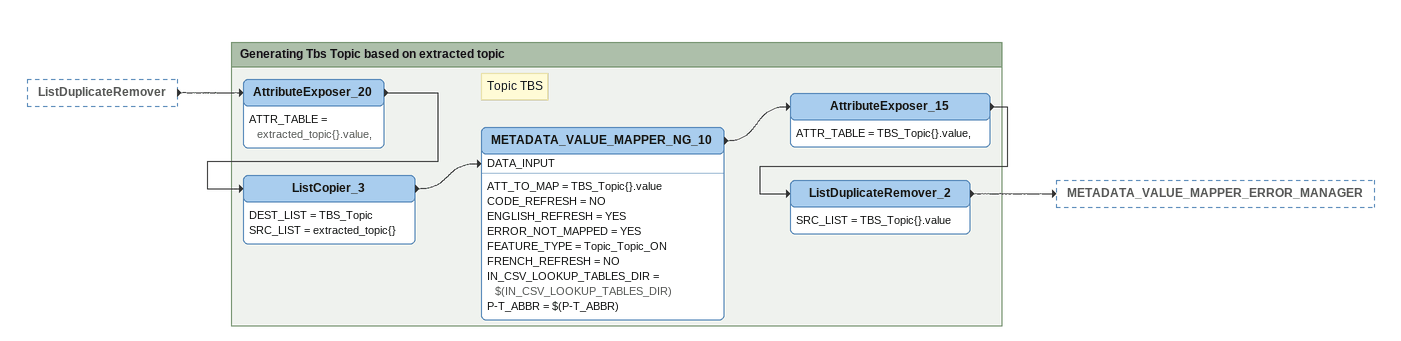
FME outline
ListDuplicateRemover [outside]
    -> AttributeExposer_20

Bookmark: Generating Tbs Topic based on extracted topic
AttributeExposer_20
    ATTR_TABLE = extracted_topic{}.value,
    -> ListCopier_3
ListCopier_3
    DEST_LIST = TBS_Topic
    SRC_LIST = extracted_topic{}
    -> METADATA_VALUE_MAPPER_NG_10 [DATA_INPUT]
Note: Topic TBS
METADATA_VALUE_MAPPER_NG_10
    ATT_TO_MAP = TBS_Topic{}.value
    CODE_REFRESH = NO
    ENGLISH_REFRESH = YES
    ERROR_NOT_MAPPED = YES
    FEATURE_TYPE = Topic_Topic_ON
    FRENCH_REFRESH = NO
    IN_CSV_LOOKUP_TABLES_DIR = $(IN_CSV_LOOKUP_TABLES_DIR)
    P-T_ABBR = $(P-T_ABBR)
    -> AttributeExposer_15
AttributeExposer_15
    ATTR_TABLE = TBS_Topic{}.value,
    -> ListDuplicateRemover_2
ListDuplicateRemover_2
    SRC_LIST = TBS_Topic{}.value
    -> METADATA_VALUE_MAPPER_ERROR_MANAGER
